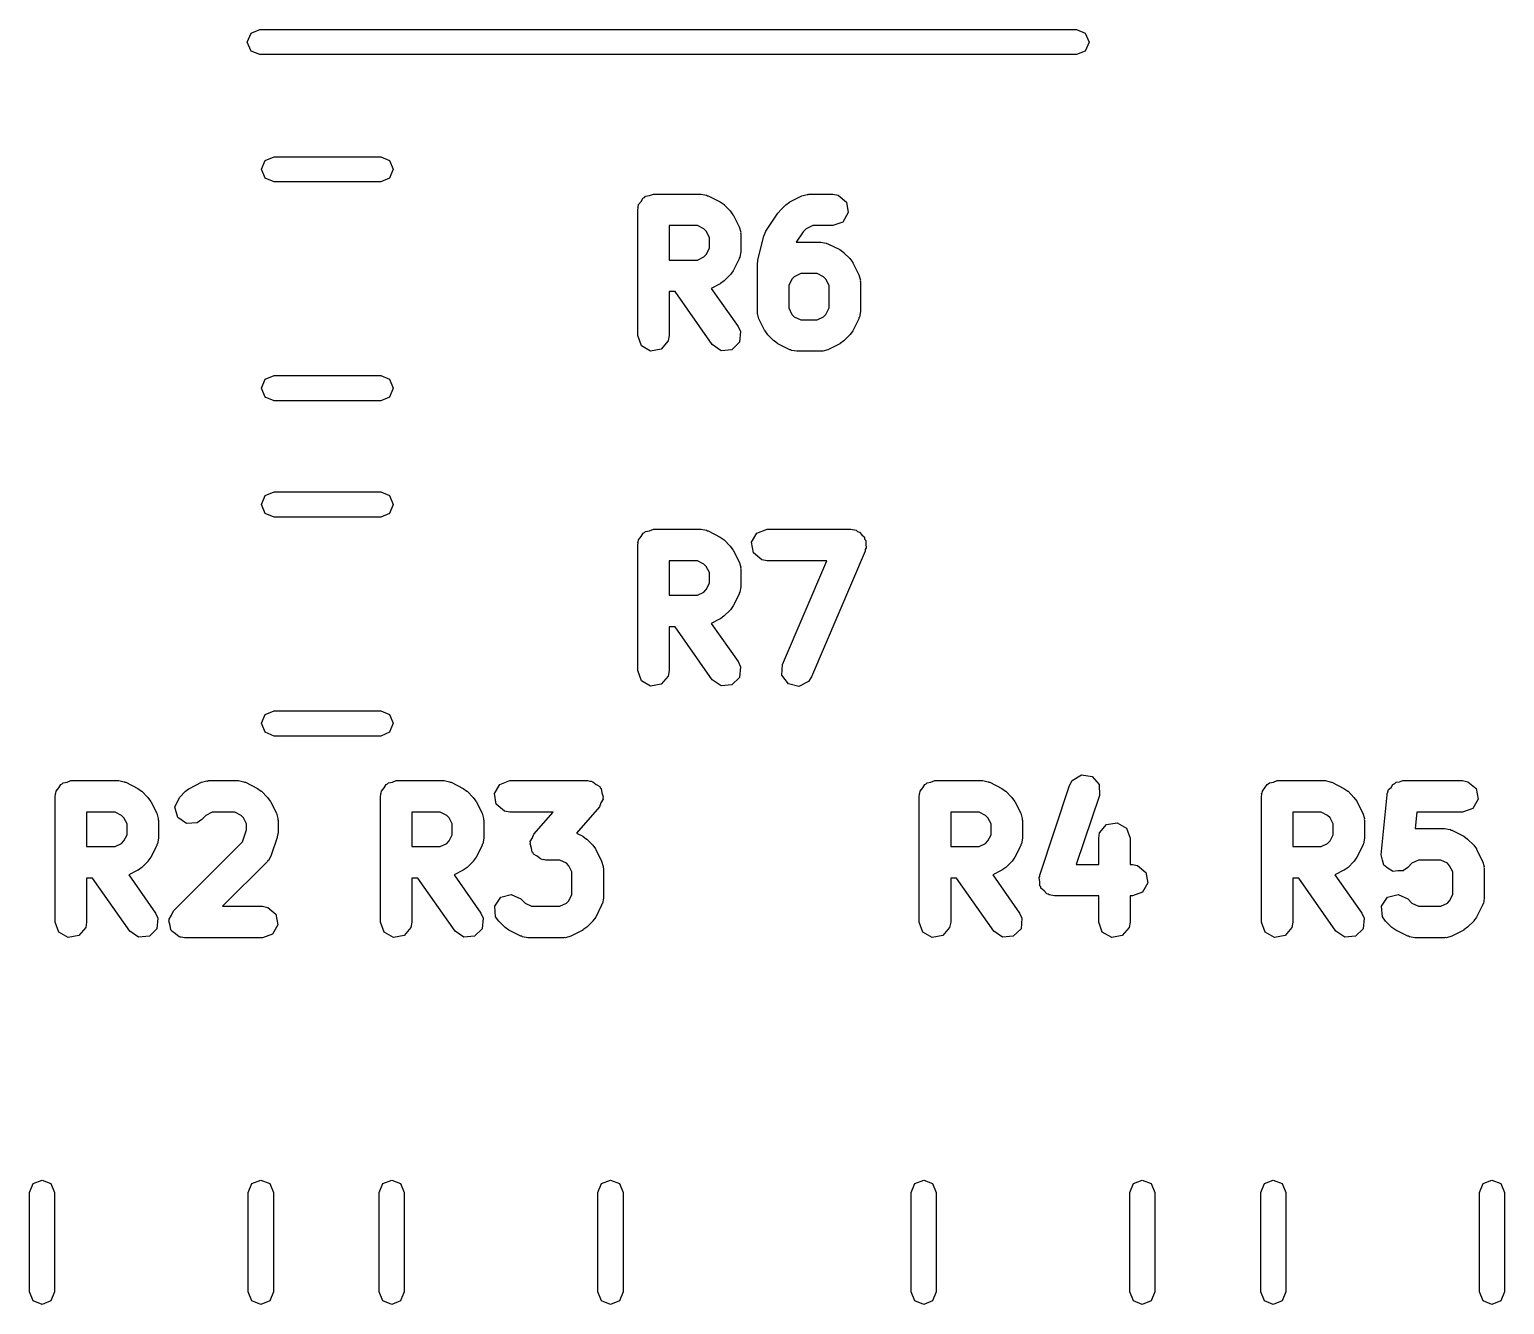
# Model space of a CAD drawing. Extents: x 83.3 to 116.7, y -116.7 to -83.3.
# Drawn here: x 96.48 to 103.52, y -107.7 to -101.61 of the extents above; entities that cross this region are included whole.
import ezdxf

# ---------------------------------------------------------------- set-up
doc = ezdxf.new("R2010")
doc.units = 0
doc.layers.add('BLACK', color=7, linetype='CONTINUOUS')

msp = doc.modelspace()

# ---------------------------------------------------------------- linework, layer by layer
at = {"layer": 'BLACK', "linetype": 'CONTINUOUS'}
for p, q in [((97.5178, -101.67), (97.5354, -101.628)), ((97.5354, -101.628), (97.5778, -101.61)), ((97.5778, -101.61), (101.478, -101.61)), ((101.478, -101.61), (101.52, -101.628)), ((101.52, -101.628), (101.538, -101.67)), ((97.5354, -101.713), (97.5178, -101.67)), ((97.5778, -101.73), (97.5354, -101.713)), ((101.52, -101.713), (101.478, -101.73)), ((101.538, -101.67), (101.52, -101.713)), ((101.478, -101.73), (97.5778, -101.73)), ((97.5853, -102.277), (97.6028, -102.235)), ((97.6028, -102.32), (97.5853, -102.277)), ((97.6028, -102.235), (97.6453, -102.218)), ((97.6453, -102.218), (98.1547, -102.218)), ((98.1547, -102.218), (98.1971, -102.235)), ((98.1971, -102.235), (98.2147, -102.277)), ((98.2147, -102.277), (98.1971, -102.32)), ((97.6453, -102.337), (97.6028, -102.32)), ((98.1547, -102.337), (97.6453, -102.337)), ((98.1971, -102.32), (98.1547, -102.337)), ((99.3992, -102.431), (99.4089, -102.414)), ((99.4089, -102.414), (99.4153, -102.412)), ((99.4153, -102.412), (99.4196, -102.406)), ((99.4196, -102.406), (99.4388, -102.403)), ((99.4388, -102.403), (99.4571, -102.396)), ((99.4571, -102.396), (99.6857, -102.396)), ((99.6857, -102.396), (99.7114, -102.401)), ((99.7114, -102.401), (99.7148, -102.404)), ((99.7148, -102.404), (99.7193, -102.404)), ((99.7193, -102.404), (99.7764, -102.433)), ((100.109, -102.433), (100.166, -102.404)), ((100.166, -102.404), (100.191, -102.397)), ((100.191, -102.397), (100.196, -102.398)), ((100.196, -102.398), (100.2, -102.396)), ((100.2, -102.396), (100.314, -102.396)), ((100.314, -102.396), (100.34, -102.401)), ((100.34, -102.401), (100.379, -102.434)), ((99.3821, -102.471), (99.3839, -102.462)), ((99.3821, -103.071), (99.3821, -102.471)), ((99.3833, -102.458), (99.3849, -102.456)), ((99.3839, -102.462), (99.3833, -102.458)), ((99.3849, -102.456), (99.3867, -102.446)), ((99.3867, -102.446), (99.3992, -102.431)), ((99.7764, -102.433), (99.7944, -102.446)), ((99.7944, -102.446), (99.7959, -102.447)), ((99.7959, -102.447), (99.8245, -102.476)), ((99.8245, -102.476), (99.8373, -102.494)), ((99.8373, -102.494), (99.8385, -102.495)), ((99.8385, -102.495), (99.8671, -102.552)), ((99.9947, -102.573), (100.052, -102.487)), ((100.052, -102.487), (100.06, -102.479)), ((100.06, -102.479), (100.061, -102.476)), ((100.061, -102.476), (100.09, -102.447)), ((100.09, -102.447), (100.108, -102.434)), ((100.108, -102.434), (100.109, -102.433)), ((100.388, -102.484), (100.362, -102.529)), ((100.379, -102.434), (100.388, -102.484)), ((99.5321, -102.546), (99.5321, -102.711)), ((99.668, -102.546), (99.5321, -102.546)), ((99.6984, -102.562), (99.668, -102.546)), ((99.7098, -102.573), (99.6984, -102.562)), ((99.8671, -102.552), (99.8745, -102.577)), ((100.187, -102.562), (100.173, -102.576)), ((100.218, -102.546), (100.187, -102.562)), ((100.314, -102.546), (100.218, -102.546)), ((100.362, -102.529), (100.314, -102.546)), ((99.725, -102.603), (99.7098, -102.573)), ((99.725, -102.654), (99.725, -102.603)), ((99.8745, -102.577), (99.8735, -102.581)), ((99.8735, -102.581), (99.875, -102.586)), ((99.875, -102.586), (99.875, -102.671)), ((99.9558, -102.71), (99.9844, -102.596)), ((99.9844, -102.596), (99.9946, -102.573)), ((99.9946, -102.573), (99.9947, -102.573)), ((100.173, -102.576), (100.139, -102.626)), ((100.139, -102.626), (100.143, -102.625)), ((100.143, -102.625), (100.257, -102.625)), ((100.257, -102.625), (100.283, -102.63)), ((100.283, -102.63), (100.286, -102.632)), ((100.286, -102.632), (100.291, -102.633)), ((100.291, -102.633), (100.348, -102.661)), ((99.668, -102.711), (99.6984, -102.696)), ((99.6984, -102.696), (99.7098, -102.684)), ((99.7098, -102.684), (99.725, -102.654)), ((99.8671, -102.705), (99.8385, -102.762)), ((99.8676, -102.701), (99.8671, -102.705)), ((99.8705, -102.697), (99.8676, -102.701)), ((99.875, -102.671), (99.8705, -102.697)), ((100.348, -102.661), (100.366, -102.675)), ((100.366, -102.675), (100.367, -102.676)), ((100.367, -102.676), (100.396, -102.704)), ((100.396, -102.704), (100.409, -102.722)), ((99.5321, -102.711), (99.668, -102.711)), ((99.8385, -102.762), (99.8252, -102.78)), ((99.9536, -102.729), (99.9562, -102.714)), ((99.9536, -102.957), (99.9536, -102.729)), ((99.9562, -102.714), (99.9558, -102.71)), ((100.161, -102.775), (100.13, -102.79)), ((100.239, -102.775), (100.161, -102.775)), ((100.27, -102.79), (100.239, -102.775)), ((100.409, -102.722), (100.41, -102.724)), ((100.41, -102.724), (100.439, -102.781)), ((99.7764, -102.824), (99.7335, -102.846)), ((99.7335, -102.846), (99.8614, -103.028)), ((99.7775, -102.823), (99.7764, -102.824)), ((99.7959, -102.81), (99.7775, -102.823)), ((99.8245, -102.782), (99.7959, -102.81)), ((99.8252, -102.78), (99.8245, -102.782)), ((100.119, -102.802), (100.104, -102.832)), ((100.104, -102.832), (100.104, -102.939)), ((100.13, -102.79), (100.119, -102.802)), ((100.281, -102.802), (100.27, -102.79)), ((100.296, -102.832), (100.281, -102.802)), ((100.296, -102.939), (100.296, -102.832)), ((100.439, -102.781), (100.446, -102.806)), ((100.446, -102.806), (100.445, -102.81)), ((100.445, -102.81), (100.446, -102.814)), ((100.446, -102.814), (100.446, -102.957)), ((99.561, -102.861), (99.5321, -102.861)), ((99.5321, -102.861), (99.5321, -103.071)), ((99.7386, -103.114), (99.561, -102.861)), ((99.9551, -102.961), (99.9536, -102.957)), ((99.9541, -102.966), (99.9551, -102.961)), ((99.9615, -102.991), (99.9541, -102.966)), ((100.104, -102.939), (100.119, -102.97)), ((100.119, -102.97), (100.13, -102.981)), ((100.13, -102.981), (100.161, -102.996)), ((100.239, -102.996), (100.27, -102.981)), ((100.27, -102.981), (100.281, -102.97)), ((100.281, -102.97), (100.296, -102.939)), ((100.442, -102.983), (100.439, -102.986)), ((100.439, -102.986), (100.439, -102.991)), ((100.446, -102.957), (100.442, -102.983)), ((99.8614, -103.028), (99.8724, -103.052)), ((99.8724, -103.052), (99.868, -103.103)), ((99.9901, -103.048), (99.9615, -102.991)), ((99.9912, -103.049), (99.9901, -103.048)), ((100.004, -103.067), (99.9912, -103.049)), ((100.161, -102.996), (100.239, -102.996)), ((100.41, -103.048), (100.397, -103.066)), ((100.439, -102.991), (100.41, -103.048)), ((99.3997, -103.12), (99.3821, -103.071)), ((99.4441, -103.145), (99.3997, -103.12)), ((99.5276, -103.097), (99.4946, -103.136)), ((99.5321, -103.071), (99.5276, -103.097)), ((99.7806, -103.144), (99.7386, -103.114)), ((99.868, -103.103), (99.8317, -103.139)), ((100.033, -103.096), (100.004, -103.067)), ((100.034, -103.097), (100.033, -103.096)), ((100.052, -103.11), (100.034, -103.097)), ((100.109, -103.139), (100.052, -103.11)), ((100.348, -103.11), (100.291, -103.139)), ((100.349, -103.109), (100.348, -103.11)), ((100.367, -103.096), (100.349, -103.109)), ((100.396, -103.067), (100.367, -103.096)), ((100.397, -103.066), (100.396, -103.067)), ((99.4946, -103.136), (99.4441, -103.145)), ((99.8317, -103.139), (99.7806, -103.144)), ((100.114, -103.139), (100.109, -103.139)), ((100.117, -103.142), (100.114, -103.139)), ((100.143, -103.146), (100.117, -103.142)), ((100.257, -103.146), (100.143, -103.146)), ((100.261, -103.145), (100.257, -103.146)), ((100.266, -103.146), (100.261, -103.145)), ((100.291, -103.139), (100.266, -103.146)), ((97.6028, -103.28), (97.6453, -103.262)), ((97.6453, -103.262), (98.1547, -103.262)), ((98.1547, -103.262), (98.1971, -103.28)), ((97.5853, -103.322), (97.6028, -103.28)), ((97.6028, -103.365), (97.5853, -103.322)), ((98.1971, -103.28), (98.2147, -103.322)), ((98.2147, -103.322), (98.1971, -103.365)), ((97.6453, -103.382), (97.6028, -103.365)), ((98.1547, -103.382), (97.6453, -103.382)), ((98.1971, -103.365), (98.1547, -103.382)), ((97.5853, -103.877), (97.6028, -103.835)), ((97.6028, -103.835), (97.6453, -103.817)), ((97.6453, -103.817), (98.1547, -103.817)), ((98.1547, -103.817), (98.1971, -103.835)), ((98.1971, -103.835), (98.2147, -103.877)), ((97.6028, -103.92), (97.5853, -103.877)), ((98.2147, -103.877), (98.1971, -103.92)), ((97.6453, -103.938), (97.6028, -103.92)), ((98.1547, -103.938), (97.6453, -103.938)), ((98.1971, -103.92), (98.1547, -103.938)), ((99.3849, -104.056), (99.3867, -104.046)), ((99.3867, -104.046), (99.3992, -104.031)), ((99.3992, -104.031), (99.4089, -104.014)), ((99.4089, -104.014), (99.4153, -104.012)), ((99.4153, -104.012), (99.4196, -104.006)), ((99.4196, -104.006), (99.4388, -104.003)), ((99.4388, -104.003), (99.4571, -103.996)), ((99.4571, -103.996), (99.6857, -103.996)), ((99.6857, -103.996), (99.7114, -104.001)), ((99.7114, -104.001), (99.7148, -104.004)), ((99.7148, -104.004), (99.7193, -104.004)), ((99.7193, -104.004), (99.7764, -104.033)), ((99.7764, -104.033), (99.7944, -104.046)), ((99.7944, -104.046), (99.7959, -104.047)), ((99.7959, -104.047), (99.8245, -104.076)), ((99.9261, -104.058), (99.9518, -104.014)), ((99.9518, -104.014), (100, -103.996)), ((100, -103.996), (100.4, -103.996)), ((100.4, -103.996), (100.426, -104.001)), ((100.426, -104.001), (100.432, -104.007)), ((100.432, -104.007), (100.441, -104.009)), ((100.441, -104.009), (100.452, -104.023)), ((100.452, -104.023), (100.465, -104.034)), ((100.465, -104.034), (100.466, -104.043)), ((100.466, -104.043), (100.472, -104.05)), ((99.3821, -104.071), (99.3839, -104.062)), ((99.3821, -104.671), (99.3821, -104.071)), ((99.3833, -104.058), (99.3849, -104.056)), ((99.3839, -104.062), (99.3833, -104.058)), ((99.8245, -104.076), (99.8373, -104.094)), ((99.8373, -104.094), (99.8385, -104.095)), ((99.8385, -104.095), (99.8671, -104.152)), ((99.935, -104.109), (99.9261, -104.058)), ((99.9743, -104.142), (99.935, -104.109)), ((100.469, -104.101), (100.212, -104.701)), ((100.474, -104.084), (100.469, -104.092)), ((100.469, -104.092), (100.469, -104.101)), ((100.472, -104.05), (100.471, -104.067)), ((100.471, -104.067), (100.474, -104.084)), ((99.5321, -104.146), (99.5321, -104.311)), ((99.668, -104.146), (99.5321, -104.146)), ((99.6984, -104.162), (99.668, -104.146)), ((99.7098, -104.173), (99.6984, -104.162)), ((99.725, -104.203), (99.7098, -104.173)), ((99.8671, -104.152), (99.8745, -104.177)), ((99.8745, -104.177), (99.8735, -104.181)), ((99.8735, -104.181), (99.875, -104.186)), ((99.875, -104.186), (99.875, -104.271)), ((100, -104.146), (99.9743, -104.142)), ((100.286, -104.146), (100, -104.146)), ((100.074, -104.642), (100.286, -104.146)), ((99.7098, -104.284), (99.725, -104.254)), ((99.725, -104.254), (99.725, -104.203)), ((99.5321, -104.311), (99.668, -104.311)), ((99.668, -104.311), (99.6984, -104.296)), ((99.6984, -104.296), (99.7098, -104.284)), ((99.8671, -104.305), (99.8385, -104.362)), ((99.8676, -104.301), (99.8671, -104.305)), ((99.8705, -104.297), (99.8676, -104.301)), ((99.875, -104.271), (99.8705, -104.297)), ((99.8245, -104.382), (99.7959, -104.41)), ((99.8252, -104.38), (99.8245, -104.382)), ((99.8385, -104.362), (99.8252, -104.38)), ((99.561, -104.461), (99.5321, -104.461)), ((99.5321, -104.461), (99.5321, -104.671)), ((99.7386, -104.714), (99.561, -104.461)), ((99.7764, -104.424), (99.7335, -104.446)), ((99.7335, -104.446), (99.8614, -104.628)), ((99.7775, -104.423), (99.7764, -104.424)), ((99.7959, -104.41), (99.7775, -104.423)), ((99.3997, -104.72), (99.3821, -104.671)), ((99.5321, -104.671), (99.5276, -104.697)), ((99.8614, -104.628), (99.8724, -104.652)), ((99.8724, -104.652), (99.868, -104.703)), ((100.071, -104.693), (100.074, -104.642)), ((99.4441, -104.745), (99.3997, -104.72)), ((99.4946, -104.736), (99.4441, -104.745)), ((99.5276, -104.697), (99.4946, -104.736)), ((99.7806, -104.744), (99.7386, -104.714)), ((99.8317, -104.739), (99.7806, -104.744)), ((99.868, -104.703), (99.8317, -104.739)), ((100.102, -104.734), (100.071, -104.693)), ((100.152, -104.746), (100.102, -104.734)), ((100.198, -104.723), (100.152, -104.746)), ((100.212, -104.701), (100.198, -104.723)), ((97.5853, -104.922), (97.6028, -104.88)), ((97.6028, -104.88), (97.6453, -104.862)), ((97.6453, -104.862), (98.1547, -104.862)), ((98.1547, -104.862), (98.1971, -104.88)), ((98.1971, -104.88), (98.2147, -104.922)), ((97.6028, -104.965), (97.5853, -104.922)), ((98.2147, -104.922), (98.1971, -104.965)), ((97.6453, -104.983), (97.6028, -104.965)), ((98.1547, -104.983), (97.6453, -104.983)), ((98.1971, -104.965), (98.1547, -104.983)), ((101.457, -105.196), (101.501, -105.169)), ((101.501, -105.169), (101.552, -105.177)), ((96.6048, -105.246), (96.6174, -105.231)), ((96.6174, -105.231), (96.6271, -105.214)), ((96.6271, -105.214), (96.6335, -105.212)), ((96.6335, -105.212), (96.6378, -105.206)), ((96.6378, -105.206), (96.657, -105.203)), ((96.657, -105.203), (96.6753, -105.196)), ((96.6753, -105.196), (96.9039, -105.196)), ((96.9039, -105.196), (96.9295, -105.201)), ((96.9295, -105.201), (96.933, -105.204)), ((96.933, -105.204), (96.9374, -105.204)), ((96.9374, -105.204), (96.9946, -105.233)), ((96.9946, -105.233), (97.0126, -105.246)), ((97.2223, -105.247), (97.2407, -105.234)), ((97.2407, -105.234), (97.2418, -105.233)), ((97.2418, -105.233), (97.2989, -105.204)), ((97.2989, -105.204), (97.3239, -105.197)), ((97.3239, -105.197), (97.3283, -105.198)), ((97.3283, -105.198), (97.3325, -105.196)), ((97.3325, -105.196), (97.4753, -105.196)), ((97.4753, -105.196), (97.501, -105.201)), ((97.501, -105.201), (97.5044, -105.204)), ((97.5044, -105.204), (97.5089, -105.204)), ((97.5089, -105.204), (97.566, -105.233)), ((97.566, -105.233), (97.584, -105.246)), ((98.1583, -105.246), (98.1708, -105.231)), ((98.1708, -105.231), (98.1806, -105.214)), ((98.1806, -105.214), (98.1869, -105.212)), ((98.1869, -105.212), (98.1913, -105.206)), ((98.1913, -105.206), (98.2105, -105.203)), ((98.2105, -105.203), (98.2288, -105.196)), ((98.2288, -105.196), (98.4573, -105.196)), ((98.4573, -105.196), (98.483, -105.201)), ((98.483, -105.201), (98.4864, -105.204)), ((98.4864, -105.204), (98.4909, -105.204)), ((98.4909, -105.204), (98.548, -105.233)), ((98.548, -105.233), (98.566, -105.246)), ((98.6978, -105.258), (98.7234, -105.214)), ((98.7234, -105.214), (98.7716, -105.196)), ((98.7716, -105.196), (99.1431, -105.196)), ((99.1431, -105.196), (99.1542, -105.198)), ((99.1542, -105.198), (99.1576, -105.198)), ((99.1576, -105.198), (99.1603, -105.199)), ((99.1603, -105.199), (99.1687, -105.201)), ((99.1687, -105.201), (99.1842, -105.214)), ((99.1842, -105.214), (99.2015, -105.224)), ((99.2015, -105.224), (99.2034, -105.23)), ((99.2034, -105.23), (99.208, -105.234)), ((99.208, -105.234), (99.2115, -105.254)), ((100.731, -105.246), (100.744, -105.231)), ((100.744, -105.231), (100.753, -105.214)), ((100.753, -105.214), (100.76, -105.212)), ((100.76, -105.212), (100.764, -105.206)), ((100.764, -105.206), (100.783, -105.203)), ((100.783, -105.203), (100.802, -105.196)), ((100.802, -105.196), (101.03, -105.196)), ((101.03, -105.196), (101.056, -105.201)), ((101.056, -105.201), (101.059, -105.204)), ((101.059, -105.204), (101.064, -105.204)), ((101.064, -105.204), (101.121, -105.233)), ((101.121, -105.233), (101.139, -105.246)), ((101.302, -105.648), (101.445, -105.219)), ((101.445, -105.219), (101.457, -105.196)), ((101.552, -105.177), (101.586, -105.215)), ((101.586, -105.215), (101.587, -105.267)), ((102.366, -105.246), (102.378, -105.231)), ((102.378, -105.231), (102.388, -105.214)), ((102.388, -105.214), (102.394, -105.212)), ((102.394, -105.212), (102.399, -105.206)), ((102.399, -105.206), (102.418, -105.203)), ((102.418, -105.203), (102.436, -105.196)), ((102.436, -105.196), (102.665, -105.196)), ((102.665, -105.196), (102.69, -105.201)), ((102.69, -105.201), (102.694, -105.204)), ((102.694, -105.204), (102.698, -105.204)), ((102.698, -105.204), (102.755, -105.233)), ((102.755, -105.233), (102.773, -105.246)), ((102.964, -105.256), (102.968, -105.239)), ((102.968, -105.239), (102.98, -105.228)), ((102.98, -105.228), (102.988, -105.214)), ((102.988, -105.214), (102.998, -105.21)), ((102.998, -105.21), (103.005, -105.203)), ((103.005, -105.203), (103.021, -105.202)), ((103.021, -105.202), (103.036, -105.196)), ((103.036, -105.196), (103.322, -105.196)), ((103.322, -105.196), (103.347, -105.201)), ((103.347, -105.201), (103.387, -105.234)), ((103.387, -105.234), (103.396, -105.284)), ((96.6003, -105.271), (96.602, -105.262)), ((96.6003, -105.871), (96.6003, -105.271)), ((96.6015, -105.258), (96.6031, -105.256)), ((96.602, -105.262), (96.6015, -105.258)), ((96.6031, -105.256), (96.6048, -105.246)), ((97.0126, -105.246), (97.0141, -105.247)), ((97.0141, -105.247), (97.0426, -105.276)), ((97.0426, -105.276), (97.0555, -105.294)), ((97.0555, -105.294), (97.0567, -105.295)), ((97.0567, -105.295), (97.0853, -105.352)), ((97.172, -105.322), (97.1937, -105.276)), ((97.1937, -105.276), (97.2223, -105.247)), ((97.584, -105.246), (97.5855, -105.247)), ((97.5855, -105.247), (97.6141, -105.276)), ((97.6141, -105.276), (97.6269, -105.294)), ((97.6269, -105.294), (97.6281, -105.295)), ((97.6281, -105.295), (97.6567, -105.352)), ((98.1538, -105.271), (98.1555, -105.262)), ((98.1538, -105.871), (98.1538, -105.271)), ((98.1549, -105.258), (98.1566, -105.256)), ((98.1555, -105.262), (98.1549, -105.258)), ((98.1566, -105.256), (98.1583, -105.246)), ((98.566, -105.246), (98.5675, -105.247)), ((98.5675, -105.247), (98.5961, -105.276)), ((98.5961, -105.276), (98.609, -105.294)), ((98.609, -105.294), (98.6101, -105.295)), ((98.6101, -105.295), (98.6387, -105.352)), ((98.7067, -105.309), (98.6978, -105.258)), ((98.746, -105.342), (98.7067, -105.309)), ((99.2068, -105.302), (99.1995, -105.321)), ((99.2169, -105.284), (99.2068, -105.302)), ((99.2115, -105.254), (99.218, -105.273)), ((99.218, -105.273), (99.2159, -105.279)), ((99.2159, -105.279), (99.2169, -105.284)), ((100.727, -105.271), (100.728, -105.262)), ((100.727, -105.871), (100.727, -105.271)), ((100.728, -105.258), (100.729, -105.256)), ((100.728, -105.262), (100.728, -105.258)), ((100.729, -105.256), (100.731, -105.246)), ((101.139, -105.246), (101.14, -105.247)), ((101.14, -105.247), (101.169, -105.276)), ((101.169, -105.276), (101.182, -105.294)), ((101.182, -105.294), (101.183, -105.295)), ((101.183, -105.295), (101.212, -105.352)), ((101.587, -105.267), (101.477, -105.596)), ((102.361, -105.271), (102.363, -105.262)), ((102.361, -105.871), (102.361, -105.271)), ((102.362, -105.258), (102.364, -105.256)), ((102.363, -105.262), (102.362, -105.258)), ((102.364, -105.256), (102.366, -105.246)), ((102.773, -105.246), (102.775, -105.247)), ((102.775, -105.247), (102.803, -105.276)), ((102.803, -105.276), (102.816, -105.294)), ((102.816, -105.294), (102.817, -105.295)), ((102.817, -105.295), (102.846, -105.352)), ((102.933, -105.55), (102.961, -105.264)), ((102.961, -105.264), (102.962, -105.26)), ((102.962, -105.258), (102.964, -105.256)), ((102.962, -105.26), (102.962, -105.258)), ((103.396, -105.284), (103.37, -105.329)), ((96.7503, -105.346), (96.7503, -105.511)), ((96.8862, -105.346), (96.7503, -105.346)), ((96.9166, -105.362), (96.8862, -105.346)), ((96.928, -105.373), (96.9166, -105.362)), ((96.9432, -105.403), (96.928, -105.373)), ((97.0853, -105.352), (97.0927, -105.377)), ((97.0927, -105.377), (97.0916, -105.381)), ((97.0916, -105.381), (97.0932, -105.386)), ((97.1853, -105.372), (97.172, -105.322)), ((97.2273, -105.401), (97.1853, -105.372)), ((97.2998, -105.382), (97.2784, -105.397)), ((97.3197, -105.362), (97.2998, -105.382)), ((97.3502, -105.346), (97.3197, -105.362)), ((97.4576, -105.346), (97.3502, -105.346)), ((97.488, -105.362), (97.4576, -105.346)), ((97.4994, -105.373), (97.488, -105.362)), ((97.5146, -105.403), (97.4994, -105.373)), ((97.6567, -105.352), (97.6641, -105.377)), ((97.6641, -105.377), (97.6631, -105.382)), ((97.6631, -105.382), (97.6646, -105.386)), ((98.3038, -105.346), (98.3038, -105.511)), ((98.4396, -105.346), (98.3038, -105.346)), ((98.4701, -105.362), (98.4396, -105.346)), ((98.4814, -105.373), (98.4701, -105.362)), ((98.4966, -105.403), (98.4814, -105.373)), ((98.6387, -105.352), (98.6461, -105.377)), ((98.6461, -105.377), (98.6451, -105.381)), ((98.6451, -105.381), (98.6466, -105.386)), ((98.7716, -105.346), (98.746, -105.342)), ((98.9778, -105.346), (98.7716, -105.346)), ((98.8866, -105.451), (98.9778, -105.346)), ((99.1995, -105.321), (99.0895, -105.447)), ((100.877, -105.346), (100.877, -105.511)), ((101.013, -105.346), (100.877, -105.346)), ((101.043, -105.362), (101.013, -105.346)), ((101.054, -105.373), (101.043, -105.362)), ((101.07, -105.403), (101.054, -105.373)), ((101.212, -105.352), (101.219, -105.377)), ((101.219, -105.377), (101.218, -105.381)), ((101.218, -105.381), (101.22, -105.386)), ((102.511, -105.346), (102.511, -105.511)), ((102.647, -105.346), (102.511, -105.346)), ((102.677, -105.362), (102.647, -105.346)), ((102.689, -105.373), (102.677, -105.362)), ((102.704, -105.403), (102.689, -105.373)), ((102.846, -105.352), (102.853, -105.377)), ((102.853, -105.377), (102.852, -105.381)), ((102.852, -105.381), (102.854, -105.386)), ((103.104, -105.346), (103.096, -105.425)), ((103.322, -105.346), (103.104, -105.346)), ((103.37, -105.329), (103.322, -105.346)), ((96.928, -105.484), (96.9432, -105.454)), ((96.9432, -105.454), (96.9432, -105.403)), ((97.0932, -105.386), (97.0932, -105.471)), ((97.2784, -105.397), (97.2273, -105.401)), ((97.4955, -105.488), (97.5146, -105.431)), ((97.5146, -105.431), (97.5146, -105.403)), ((97.6646, -105.443), (97.6607, -105.465)), ((97.6646, -105.386), (97.6646, -105.443)), ((98.4814, -105.484), (98.4966, -105.454)), ((98.4966, -105.454), (98.4966, -105.403)), ((98.6466, -105.386), (98.6466, -105.471)), ((98.8793, -105.469), (98.8866, -105.451)), ((99.0895, -105.447), (99.1195, -105.461)), ((101.054, -105.484), (101.07, -105.454)), ((101.07, -105.454), (101.07, -105.403)), ((101.22, -105.386), (101.22, -105.471)), ((101.584, -105.471), (101.588, -105.446)), ((101.588, -105.446), (101.621, -105.406)), ((101.621, -105.406), (101.672, -105.398)), ((101.672, -105.398), (101.716, -105.423)), ((101.716, -105.423), (101.734, -105.471)), ((102.689, -105.484), (102.704, -105.454)), ((102.704, -105.454), (102.704, -105.403)), ((102.854, -105.386), (102.854, -105.471)), ((103.096, -105.425), (103.236, -105.425)), ((103.236, -105.425), (103.262, -105.43)), ((103.262, -105.43), (103.265, -105.432)), ((103.265, -105.432), (103.27, -105.433)), ((103.27, -105.433), (103.327, -105.461)), ((96.7503, -105.511), (96.8862, -105.511)), ((96.8862, -105.511), (96.9166, -105.496)), ((96.9166, -105.496), (96.928, -105.484)), ((97.0853, -105.505), (97.0567, -105.562)), ((97.0858, -105.501), (97.0853, -105.505)), ((97.0887, -105.497), (97.0858, -105.501)), ((97.0932, -105.471), (97.0887, -105.497)), ((97.1651, -105.818), (97.4955, -105.488)), ((97.6608, -105.467), (97.6322, -105.552)), ((97.6607, -105.465), (97.6608, -105.467)), ((98.3038, -105.511), (98.4396, -105.511)), ((98.4396, -105.511), (98.4701, -105.496)), ((98.4701, -105.496), (98.4814, -105.484)), ((98.6387, -105.505), (98.6101, -105.562)), ((98.6392, -105.501), (98.6387, -105.505)), ((98.6421, -105.497), (98.6392, -105.501)), ((98.6466, -105.471), (98.6421, -105.497)), ((98.8681, -105.498), (98.8702, -105.493)), ((98.8746, -105.518), (98.8681, -105.498)), ((98.8692, -105.487), (98.8793, -105.469)), ((98.8702, -105.493), (98.8692, -105.487)), ((98.8781, -105.537), (98.8746, -105.518)), ((99.1195, -105.461), (99.1375, -105.475)), ((99.1375, -105.475), (99.139, -105.476)), ((99.139, -105.476), (99.1675, -105.504)), ((99.1675, -105.504), (99.1804, -105.522)), ((99.1804, -105.522), (99.1816, -105.524)), ((99.1816, -105.524), (99.2101, -105.581)), ((100.877, -105.511), (101.013, -105.511)), ((101.013, -105.511), (101.043, -105.496)), ((101.043, -105.496), (101.054, -105.484)), ((101.212, -105.505), (101.183, -105.562)), ((101.215, -105.497), (101.212, -105.501)), ((101.212, -105.501), (101.212, -105.505)), ((101.22, -105.471), (101.215, -105.497)), ((101.584, -105.596), (101.584, -105.471)), ((101.734, -105.471), (101.734, -105.596)), ((102.511, -105.511), (102.647, -105.511)), ((102.647, -105.511), (102.677, -105.496)), ((102.677, -105.496), (102.689, -105.484)), ((102.846, -105.505), (102.817, -105.562)), ((102.847, -105.501), (102.846, -105.505)), ((102.849, -105.497), (102.847, -105.501)), ((102.854, -105.471), (102.849, -105.497)), ((103.327, -105.461), (103.345, -105.475)), ((103.345, -105.475), (103.346, -105.476)), ((103.346, -105.476), (103.375, -105.504)), ((103.375, -105.504), (103.388, -105.522)), ((103.388, -105.522), (103.389, -105.524)), ((103.389, -105.524), (103.417, -105.581)), ((97.0426, -105.582), (97.0141, -105.61)), ((97.0433, -105.58), (97.0426, -105.582)), ((97.0567, -105.562), (97.0433, -105.58)), ((97.6141, -105.582), (97.3992, -105.796)), ((97.616, -105.578), (97.6141, -105.582)), ((97.6198, -105.575), (97.616, -105.578)), ((97.6322, -105.552), (97.6198, -105.575)), ((98.5961, -105.582), (98.5675, -105.61)), ((98.5968, -105.58), (98.5961, -105.582)), ((98.6101, -105.562), (98.5968, -105.58)), ((98.8827, -105.541), (98.8781, -105.537)), ((98.8846, -105.547), (98.8827, -105.541)), ((98.9019, -105.557), (98.8846, -105.547)), ((98.9174, -105.57), (98.9019, -105.557)), ((98.9259, -105.572), (98.9174, -105.57)), ((98.9285, -105.574), (98.9259, -105.572)), ((98.932, -105.573), (98.9285, -105.574)), ((98.9431, -105.575), (98.932, -105.573)), ((99.0111, -105.575), (98.9431, -105.575)), ((99.0415, -105.59), (99.0111, -105.575)), ((99.0529, -105.602), (99.0415, -105.59)), ((99.2101, -105.581), (99.2176, -105.606)), ((101.169, -105.582), (101.14, -105.61)), ((101.17, -105.58), (101.169, -105.582)), ((101.183, -105.562), (101.17, -105.58)), ((101.477, -105.596), (101.584, -105.596)), ((101.734, -105.596), (101.745, -105.596)), ((101.745, -105.596), (101.77, -105.601)), ((102.803, -105.582), (102.775, -105.61)), ((102.804, -105.58), (102.803, -105.582)), ((102.817, -105.562), (102.804, -105.58)), ((102.933, -105.551), (102.933, -105.55)), ((102.933, -105.55), (102.933, -105.55)), ((102.939, -105.575), (102.933, -105.551)), ((102.946, -105.599), (102.939, -105.575)), ((103.08, -105.59), (103.061, -105.61)), ((103.111, -105.575), (103.08, -105.59)), ((103.218, -105.575), (103.111, -105.575)), ((103.249, -105.59), (103.218, -105.575)), ((103.26, -105.602), (103.249, -105.59)), ((103.417, -105.581), (103.425, -105.606)), ((96.7791, -105.661), (96.7503, -105.661)), ((96.7503, -105.661), (96.7503, -105.871)), ((96.9567, -105.914), (96.7791, -105.661)), ((96.9946, -105.624), (96.9517, -105.646)), ((96.9517, -105.646), (97.0796, -105.828)), ((96.9957, -105.623), (96.9946, -105.624)), ((97.0141, -105.61), (96.9957, -105.623)), ((98.3326, -105.661), (98.3038, -105.661)), ((98.3038, -105.661), (98.3038, -105.871)), ((98.5102, -105.914), (98.3326, -105.661)), ((98.548, -105.624), (98.5052, -105.646)), ((98.5052, -105.646), (98.6331, -105.828)), ((98.5492, -105.623), (98.548, -105.624)), ((98.5675, -105.61), (98.5492, -105.623)), ((99.0681, -105.632), (99.0529, -105.602)), ((99.0681, -105.739), (99.0681, -105.632)), ((99.2176, -105.606), (99.2165, -105.61)), ((99.2165, -105.61), (99.2181, -105.614)), ((99.2181, -105.614), (99.2181, -105.757)), ((100.905, -105.661), (100.877, -105.661)), ((100.877, -105.661), (100.877, -105.871)), ((101.083, -105.914), (100.905, -105.661)), ((101.121, -105.624), (101.078, -105.646)), ((101.078, -105.646), (101.206, -105.828)), ((101.122, -105.623), (101.121, -105.624)), ((101.14, -105.61), (101.122, -105.623)), ((101.299, -105.658), (101.302, -105.653)), ((101.303, -105.679), (101.299, -105.658)), ((101.302, -105.653), (101.302, -105.648)), ((101.77, -105.601), (101.809, -105.634)), ((101.809, -105.634), (101.818, -105.684)), ((102.54, -105.661), (102.511, -105.661)), ((102.511, -105.661), (102.511, -105.871)), ((102.717, -105.914), (102.54, -105.661)), ((102.755, -105.624), (102.712, -105.646)), ((102.712, -105.646), (102.84, -105.828)), ((102.756, -105.623), (102.755, -105.624)), ((102.775, -105.61), (102.756, -105.623)), ((102.946, -105.6), (102.946, -105.599)), ((102.967, -105.615), (102.946, -105.6)), ((102.946, -105.6), (102.946, -105.6)), ((102.987, -105.629), (102.967, -105.615)), ((102.988, -105.629), (102.987, -105.629)), ((103.013, -105.627), (102.988, -105.63)), ((102.988, -105.63), (102.988, -105.629)), ((103.038, -105.626), (103.013, -105.627)), ((103.039, -105.625), (103.038, -105.626)), ((103.061, -105.61), (103.039, -105.625)), ((103.039, -105.625), (103.039, -105.625)), ((103.275, -105.632), (103.26, -105.602)), ((103.275, -105.739), (103.275, -105.632)), ((103.425, -105.606), (103.424, -105.61)), ((103.424, -105.61), (103.425, -105.614)), ((103.425, -105.614), (103.425, -105.757)), ((101.303, -105.699), (101.303, -105.679)), ((101.307, -105.703), (101.303, -105.699)), ((101.308, -105.709), (101.307, -105.703)), ((101.324, -105.722), (101.308, -105.709)), ((101.337, -105.737), (101.324, -105.722)), ((101.343, -105.738), (101.337, -105.737)), ((101.793, -105.729), (101.745, -105.746)), ((101.818, -105.684), (101.793, -105.729)), ((97.3992, -105.796), (97.5896, -105.796)), ((97.5896, -105.796), (97.6153, -105.801)), ((97.6153, -105.801), (97.6546, -105.834)), ((98.6992, -105.795), (98.7286, -105.753)), ((98.7037, -105.846), (98.6992, -105.795)), ((98.7286, -105.753), (98.7782, -105.74)), ((98.7782, -105.74), (98.8247, -105.761)), ((98.8247, -105.761), (98.8446, -105.781)), ((98.8446, -105.781), (98.8751, -105.796)), ((98.8751, -105.796), (99.0111, -105.796)), ((99.0111, -105.796), (99.0415, -105.781)), ((99.0415, -105.781), (99.0529, -105.77)), ((99.0529, -105.77), (99.0681, -105.739)), ((99.2101, -105.791), (99.1816, -105.848)), ((99.2107, -105.786), (99.2101, -105.791)), ((99.2135, -105.783), (99.2107, -105.786)), ((99.2181, -105.757), (99.2135, -105.783)), ((101.347, -105.742), (101.343, -105.738)), ((101.373, -105.746), (101.347, -105.742)), ((101.584, -105.746), (101.373, -105.746)), ((101.584, -105.871), (101.584, -105.746)), ((101.745, -105.746), (101.734, -105.746)), ((101.734, -105.746), (101.734, -105.871)), ((102.935, -105.795), (102.964, -105.753)), ((102.94, -105.846), (102.935, -105.795)), ((102.964, -105.753), (103.014, -105.74)), ((103.014, -105.74), (103.061, -105.761)), ((103.061, -105.761), (103.08, -105.781)), ((103.08, -105.781), (103.111, -105.796)), ((103.111, -105.796), (103.218, -105.796)), ((103.218, -105.796), (103.249, -105.781)), ((103.249, -105.781), (103.26, -105.77)), ((103.26, -105.77), (103.275, -105.739)), ((103.417, -105.791), (103.389, -105.848)), ((103.418, -105.786), (103.417, -105.791)), ((103.421, -105.783), (103.418, -105.786)), ((103.425, -105.757), (103.421, -105.783)), ((96.6179, -105.92), (96.6003, -105.871)), ((96.7503, -105.871), (96.7458, -105.897)), ((97.0796, -105.828), (97.0906, -105.852)), ((97.0906, -105.852), (97.0861, -105.903)), ((97.1435, -105.865), (97.1449, -105.862)), ((97.1493, -105.887), (97.1435, -105.865)), ((97.1443, -105.858), (97.1556, -105.839)), ((97.1449, -105.862), (97.1443, -105.858)), ((97.1556, -105.839), (97.1651, -105.818)), ((97.6546, -105.834), (97.6635, -105.884)), ((98.1713, -105.92), (98.1538, -105.871)), ((98.3038, -105.871), (98.2993, -105.897)), ((98.6331, -105.828), (98.6441, -105.852)), ((98.6441, -105.852), (98.6396, -105.903)), ((98.7186, -105.867), (98.7037, -105.846)), ((98.7472, -105.896), (98.7186, -105.867)), ((99.1675, -105.867), (99.139, -105.896)), ((99.1682, -105.866), (99.1675, -105.867)), ((99.1816, -105.848), (99.1682, -105.866)), ((100.744, -105.92), (100.727, -105.871)), ((100.877, -105.871), (100.872, -105.897)), ((101.206, -105.828), (101.217, -105.852)), ((101.217, -105.852), (101.213, -105.903)), ((101.601, -105.92), (101.584, -105.871)), ((101.734, -105.871), (101.729, -105.897)), ((102.379, -105.92), (102.361, -105.871)), ((102.511, -105.871), (102.507, -105.897)), ((102.84, -105.828), (102.851, -105.852)), ((102.851, -105.852), (102.847, -105.903)), ((102.954, -105.867), (102.94, -105.846)), ((102.983, -105.896), (102.954, -105.867)), ((103.375, -105.867), (103.346, -105.896)), ((103.389, -105.848), (103.375, -105.866)), ((103.375, -105.866), (103.375, -105.867)), ((96.6623, -105.945), (96.6179, -105.92)), ((96.7128, -105.936), (96.6623, -105.945)), ((96.7458, -105.897), (96.7128, -105.936)), ((96.9988, -105.944), (96.9567, -105.914)), ((97.0499, -105.939), (96.9988, -105.944)), ((97.0861, -105.903), (97.0499, -105.939)), ((97.1532, -105.909), (97.1493, -105.887)), ((97.1559, -105.911), (97.1532, -105.909)), ((97.1567, -105.914), (97.1559, -105.911)), ((97.1752, -105.927), (97.1567, -105.914)), ((97.1925, -105.942), (97.1752, -105.927)), ((97.1971, -105.943), (97.1925, -105.942)), ((97.1988, -105.944), (97.1971, -105.943)), ((97.2021, -105.944), (97.1988, -105.944)), ((97.2182, -105.946), (97.2021, -105.944)), ((97.5896, -105.946), (97.2182, -105.946)), ((97.6378, -105.929), (97.5896, -105.946)), ((97.6635, -105.884), (97.6378, -105.929)), ((98.2158, -105.945), (98.1713, -105.92)), ((98.2663, -105.936), (98.2158, -105.945)), ((98.2993, -105.897), (98.2663, -105.936)), ((98.5522, -105.944), (98.5102, -105.914)), ((98.6033, -105.939), (98.5522, -105.944)), ((98.6396, -105.903), (98.6033, -105.939)), ((98.7487, -105.897), (98.7472, -105.896)), ((98.7667, -105.91), (98.7487, -105.897)), ((98.8238, -105.939), (98.7667, -105.91)), ((98.8283, -105.939), (98.8238, -105.939)), ((98.8317, -105.942), (98.8283, -105.939)), ((98.8573, -105.946), (98.8317, -105.942)), ((99.0288, -105.946), (98.8573, -105.946)), ((99.033, -105.945), (99.0288, -105.946)), ((99.0374, -105.946), (99.033, -105.945)), ((99.0623, -105.939), (99.0374, -105.946)), ((99.1195, -105.91), (99.0623, -105.939)), ((99.1206, -105.909), (99.1195, -105.91)), ((99.139, -105.896), (99.1206, -105.909)), ((100.789, -105.945), (100.744, -105.92)), ((100.839, -105.936), (100.789, -105.945)), ((100.872, -105.897), (100.839, -105.936)), ((101.125, -105.944), (101.083, -105.914)), ((101.176, -105.939), (101.125, -105.944)), ((101.213, -105.903), (101.176, -105.939)), ((101.646, -105.945), (101.601, -105.92)), ((101.696, -105.936), (101.646, -105.945)), ((101.729, -105.897), (101.696, -105.936)), ((102.423, -105.945), (102.379, -105.92)), ((102.474, -105.936), (102.423, -105.945)), ((102.507, -105.897), (102.474, -105.936)), ((102.759, -105.944), (102.717, -105.914)), ((102.811, -105.939), (102.759, -105.944)), ((102.847, -105.903), (102.811, -105.939)), ((102.984, -105.897), (102.983, -105.896)), ((103.003, -105.91), (102.984, -105.897)), ((103.06, -105.939), (103.003, -105.91)), ((103.064, -105.939), (103.06, -105.939)), ((103.068, -105.942), (103.064, -105.939)), ((103.093, -105.946), (103.068, -105.942)), ((103.236, -105.946), (103.093, -105.946)), ((103.24, -105.945), (103.236, -105.946)), ((103.245, -105.946), (103.24, -105.945)), ((103.27, -105.939), (103.245, -105.946)), ((103.327, -105.91), (103.27, -105.939)), ((103.328, -105.909), (103.327, -105.91)), ((103.346, -105.896), (103.328, -105.909)), ((96.4775, -107.163), (96.4951, -107.12)), ((96.4951, -107.12), (96.5375, -107.103)), ((96.5375, -107.103), (96.5799, -107.12)), ((96.5799, -107.12), (96.5975, -107.163)), ((97.5225, -107.163), (97.5401, -107.12)), ((97.5401, -107.12), (97.5825, -107.103)), ((97.5825, -107.103), (97.6249, -107.12)), ((97.6249, -107.12), (97.6425, -107.163)), ((98.1475, -107.163), (98.1651, -107.12)), ((98.1651, -107.12), (98.2075, -107.103)), ((98.2075, -107.103), (98.2499, -107.12)), ((98.2499, -107.12), (98.2675, -107.163)), ((99.1925, -107.163), (99.2101, -107.12)), ((99.2101, -107.12), (99.2525, -107.103)), ((99.2525, -107.103), (99.2949, -107.12)), ((99.2949, -107.12), (99.3125, -107.163)), ((100.688, -107.163), (100.705, -107.12)), ((100.705, -107.12), (100.748, -107.103)), ((100.748, -107.103), (100.79, -107.12)), ((100.79, -107.12), (100.807, -107.163)), ((101.733, -107.163), (101.75, -107.12)), ((101.75, -107.12), (101.792, -107.103)), ((101.792, -107.103), (101.835, -107.12)), ((101.835, -107.12), (101.852, -107.163)), ((102.358, -107.163), (102.375, -107.12)), ((102.375, -107.12), (102.417, -107.103)), ((102.417, -107.103), (102.46, -107.12)), ((102.46, -107.12), (102.477, -107.163)), ((103.402, -107.163), (103.42, -107.12)), ((103.42, -107.12), (103.462, -107.103)), ((103.462, -107.103), (103.505, -107.12)), ((103.505, -107.12), (103.522, -107.163)), ((96.4775, -107.637), (96.4775, -107.163)), ((96.5975, -107.163), (96.5975, -107.637)), ((97.5225, -107.637), (97.5225, -107.163)), ((97.6425, -107.163), (97.6425, -107.637)), ((98.1475, -107.637), (98.1475, -107.163)), ((98.2675, -107.163), (98.2675, -107.637)), ((99.1925, -107.637), (99.1925, -107.163)), ((99.3125, -107.163), (99.3125, -107.637)), ((100.688, -107.637), (100.688, -107.163)), ((100.807, -107.163), (100.807, -107.637)), ((101.733, -107.637), (101.733, -107.163)), ((101.852, -107.163), (101.852, -107.637)), ((102.358, -107.637), (102.358, -107.163)), ((102.477, -107.163), (102.477, -107.637)), ((103.402, -107.637), (103.402, -107.163)), ((103.522, -107.163), (103.522, -107.637)), ((96.4951, -107.68), (96.4775, -107.637)), ((96.5975, -107.637), (96.5799, -107.68)), ((97.5401, -107.68), (97.5225, -107.637)), ((97.6425, -107.637), (97.6249, -107.68)), ((98.1651, -107.68), (98.1475, -107.637)), ((98.2675, -107.637), (98.2499, -107.68)), ((99.2101, -107.68), (99.1925, -107.637)), ((99.3125, -107.637), (99.2949, -107.68)), ((100.705, -107.68), (100.688, -107.637)), ((100.807, -107.637), (100.79, -107.68)), ((101.75, -107.68), (101.733, -107.637)), ((101.852, -107.637), (101.835, -107.68)), ((102.375, -107.68), (102.358, -107.637)), ((102.477, -107.637), (102.46, -107.68)), ((103.42, -107.68), (103.402, -107.637)), ((103.522, -107.637), (103.505, -107.68)), ((96.5375, -107.697), (96.4951, -107.68)), ((96.5799, -107.68), (96.5375, -107.697)), ((97.5825, -107.697), (97.5401, -107.68)), ((97.6249, -107.68), (97.5825, -107.697)), ((98.2075, -107.697), (98.1651, -107.68)), ((98.2499, -107.68), (98.2075, -107.697)), ((99.2525, -107.697), (99.2101, -107.68)), ((99.2949, -107.68), (99.2525, -107.697)), ((100.748, -107.697), (100.705, -107.68)), ((100.79, -107.68), (100.748, -107.697)), ((101.792, -107.697), (101.75, -107.68)), ((101.835, -107.68), (101.792, -107.697)), ((102.417, -107.697), (102.375, -107.68)), ((102.46, -107.68), (102.417, -107.697)), ((103.462, -107.697), (103.42, -107.68)), ((103.505, -107.68), (103.462, -107.697))]:
    msp.add_line(p, q, dxfattribs=at)

doc.saveas('drawing.dxf')
